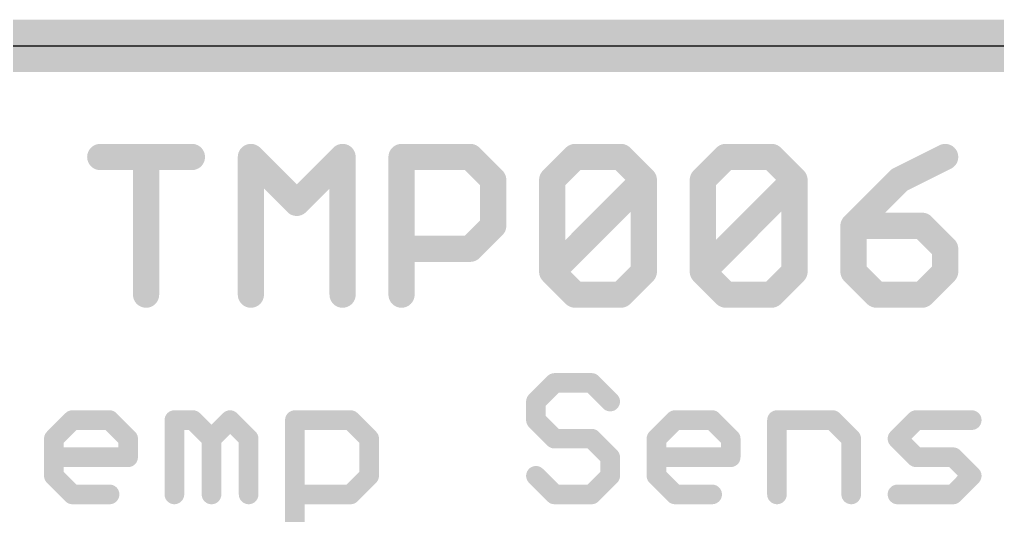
# Model space of a CAD drawing. Extents: x -3.8 to 18.8, y -5 to 15.7.
# Drawn here: x 3.54 to 11.13, y 11.85 to 15.7 of the extents above; entities that cross this region are included whole.
import ezdxf

# ---------------------------------------------------------------- set-up
doc = ezdxf.new("R2010")
doc.units = 0
for name, color, linetype in [('1', 12, 'CONTINUOUS'), ('20', 53, 'CONTINUOUS'), ('21', 253, 'CONTINUOUS')]:
    doc.layers.add(name, color=color, linetype=linetype)

msp = doc.modelspace()

# ---------------------------------------------------------------- linework, layer by layer
at = {"layer": '1', "const_width": 0.4064}
msp.add_lwpolyline([(-2.54, 15.494), (17.78, 15.494)], dxfattribs=at)
at = {"layer": '20'}
msp.add_line((0, 15.494), (15.24, 15.494), dxfattribs=at)
at = {"layer": '21'}
for points, const_width in [([(4.1656, 14.6313), (4.8774, 14.6313)], 0.2032), ([(4.5215, 13.5636), (4.5215, 14.6313)], 0.2032), ([(5.335, 13.5636), (5.335, 14.6313)], 0.2032), ([(5.335, 14.6313), (5.6909, 14.2754)], 0.2032), ([(5.6909, 14.2754), (6.0468, 14.6313)], 0.2032), ([(6.0468, 14.6313), (6.0468, 13.5636)], 0.2032), ([(6.5044, 13.5636), (6.5044, 14.6313)], 0.2032), ([(6.5044, 14.6313), (7.0383, 14.6313)], 0.2032), ([(7.0383, 14.6313), (7.2162, 14.4534)], 0.2032), ([(7.6738, 14.4534), (7.8517, 14.6313)], 0.2032), ([(7.8517, 14.6313), (8.2076, 14.6313)], 0.2032), ([(8.2076, 14.6313), (8.3856, 14.4534)], 0.2032), ([(8.8432, 14.4534), (9.0211, 14.6313)], 0.2032), ([(9.0211, 14.6313), (9.377, 14.6313)], 0.2032), ([(9.377, 14.6313), (9.555, 14.4534)], 0.2032), ([(10.7244, 14.6313), (10.3685, 14.4534)], 0.2032), ([(7.2162, 14.4534), (7.2162, 14.0975)], 0.2032), ([(7.6738, 13.7416), (7.6738, 14.4534)], 0.2032), ([(7.6738, 13.7416), (8.3856, 14.4534)], 0.2032), ([(8.3856, 14.4534), (8.3856, 13.7416)], 0.2032), ([(8.8432, 13.7416), (8.8432, 14.4534)], 0.2032), ([(8.8432, 13.7416), (9.555, 14.4534)], 0.2032), ([(9.555, 14.4534), (9.555, 13.7416)], 0.2032), ([(10.3685, 14.4534), (10.0126, 14.0975)], 0.2032), ([(7.2162, 14.0975), (7.0383, 13.9195)], 0.2032), ([(10.0126, 14.0975), (10.0126, 13.7416)], 0.2032), ([(10.5464, 14.0975), (10.0126, 14.0975)], 0.2032), ([(10.7244, 13.9195), (10.5464, 14.0975)], 0.2032), ([(7.0383, 13.9195), (6.5044, 13.9195)], 0.2032), ([(10.7244, 13.7416), (10.7244, 13.9195)], 0.2032), ([(7.8517, 13.5636), (7.6738, 13.7416)], 0.2032), ([(8.3856, 13.7416), (8.2076, 13.5636)], 0.2032), ([(9.0211, 13.5636), (8.8432, 13.7416)], 0.2032), ([(9.555, 13.7416), (9.377, 13.5636)], 0.2032), ([(10.0126, 13.7416), (10.1905, 13.5636)], 0.2032), ([(10.5464, 13.5636), (10.7244, 13.7416)], 0.2032), ([(8.2076, 13.5636), (7.8517, 13.5636)], 0.2032), ([(9.377, 13.5636), (9.0211, 13.5636)], 0.2032), ([(10.1905, 13.5636), (10.5464, 13.5636)], 0.2032), ([(7.6919, 12.8785), (7.5478, 12.7345)], 0.1524), ([(7.98, 12.8785), (7.6919, 12.8785)], 0.1524), ([(8.124, 12.7345), (7.98, 12.8785)], 0.1524), ([(7.5478, 12.7345), (7.5478, 12.5904)], 0.1524), ([(3.8057, 12.4464), (3.9498, 12.5904)], 0.1524), ([(3.9498, 12.5904), (4.2379, 12.5904)], 0.1524), ([(4.2379, 12.5904), (4.3819, 12.4464)], 0.1524), ([(4.7412, 12.0142), (4.7412, 12.5904)], 0.1524), ([(4.7412, 12.5904), (4.8853, 12.5904)], 0.1524), ([(4.8853, 12.5904), (5.0293, 12.4464)], 0.1524), ([(5.0293, 12.4464), (5.1734, 12.5904)], 0.1524), ([(5.1734, 12.5904), (5.3175, 12.4464)], 0.1524), ([(5.6768, 11.7261), (5.6768, 12.5904)], 0.1524), ([(5.6768, 12.5904), (6.1089, 12.5904)], 0.1524), ([(6.1089, 12.5904), (6.253, 12.4464)], 0.1524), ([(7.5478, 12.5904), (7.6919, 12.4464)], 0.1524), ([(8.4833, 12.4464), (8.6274, 12.5904)], 0.1524), ([(8.6274, 12.5904), (8.9155, 12.5904)], 0.1524), ([(8.9155, 12.5904), (9.0595, 12.4464)], 0.1524), ([(9.4188, 12.0142), (9.4188, 12.5904)], 0.1524), ([(9.4188, 12.5904), (9.851, 12.5904)], 0.1524), ([(9.851, 12.5904), (9.9951, 12.4464)], 0.1524), ([(10.3544, 12.4464), (10.4984, 12.5904)], 0.1524), ([(10.4984, 12.5904), (10.9306, 12.5904)], 0.1524), ([(3.8057, 12.1583), (3.8057, 12.4464)], 0.1524), ([(4.3819, 12.4464), (4.3819, 12.3023)], 0.1524), ([(5.0293, 12.4464), (5.0293, 12.0142)], 0.1524), ([(5.3175, 12.4464), (5.3175, 12.0142)], 0.1524), ([(6.253, 12.4464), (6.253, 12.1583)], 0.1524), ([(7.6919, 12.4464), (7.98, 12.4464)], 0.1524), ([(7.98, 12.4464), (8.124, 12.3023)], 0.1524), ([(8.4833, 12.1583), (8.4833, 12.4464)], 0.1524), ([(9.0595, 12.4464), (9.0595, 12.3023)], 0.1524), ([(9.9951, 12.4464), (9.9951, 12.0142)], 0.1524), ([(10.4984, 12.3023), (10.3544, 12.4464)], 0.1524), ([(4.3819, 12.3023), (3.8057, 12.3023)], 0.1524), ([(8.124, 12.3023), (8.124, 12.1583)], 0.1524), ([(9.0595, 12.3023), (8.4833, 12.3023)], 0.1524), ([(10.7865, 12.3023), (10.4984, 12.3023)], 0.1524), ([(10.9306, 12.1583), (10.7865, 12.3023)], 0.1524), ([(3.9498, 12.0142), (3.8057, 12.1583)], 0.1524), ([(6.253, 12.1583), (6.1089, 12.0142)], 0.1524), ([(7.6919, 12.0142), (7.5478, 12.1583)], 0.1524), ([(8.124, 12.1583), (7.98, 12.0142)], 0.1524), ([(8.6274, 12.0142), (8.4833, 12.1583)], 0.1524), ([(10.7865, 12.0142), (10.9306, 12.1583)], 0.1524), ([(4.2379, 12.0142), (3.9498, 12.0142)], 0.1524), ([(6.1089, 12.0142), (5.6768, 12.0142)], 0.1524), ([(7.98, 12.0142), (7.6919, 12.0142)], 0.1524), ([(8.9155, 12.0142), (8.6274, 12.0142)], 0.1524), ([(10.3544, 12.0142), (10.7865, 12.0142)], 0.1524)]:
    msp.add_lwpolyline(points, dxfattribs=dict(at, const_width=const_width))
for points, const_width in [([(4.1656, 14.6821, 1), (4.1656, 14.5805)], 0.1016), ([(4.5723, 14.6313, 1), (4.4707, 14.6313)], 0.1016), ([(4.8774, 14.5805, 1), (4.8774, 14.6821)], 0.1016), ([(5.3858, 14.6313, 1), (5.2842, 14.6313)], 0.1016), ([(5.3709, 14.6672, 1), (5.2991, 14.5954)], 0.1016), ([(6.0976, 14.6313, 1), (5.996, 14.6313)], 0.1016), ([(6.0827, 14.5954, 1), (6.0109, 14.6672)], 0.1016), ([(6.5552, 14.6313, 1), (6.4536, 14.6313)], 0.1016), ([(6.5044, 14.6821, 1), (6.5044, 14.5805)], 0.1016), ([(7.0742, 14.6672, 1), (7.0023, 14.5954)], 0.1016), ([(7.0383, 14.5805, 1), (7.0383, 14.6821)], 0.1016), ([(7.8517, 14.6821, 1), (7.8517, 14.5805)], 0.1016), ([(7.8877, 14.5954, 1), (7.8158, 14.6672)], 0.1016), ([(8.2436, 14.6672, 1), (8.1717, 14.5954)], 0.1016), ([(8.2076, 14.5805, 1), (8.2076, 14.6821)], 0.1016), ([(9.0211, 14.6821, 1), (9.0211, 14.5805)], 0.1016), ([(9.0571, 14.5954, 1), (8.9852, 14.6672)], 0.1016), ([(9.413, 14.6672, 1), (9.3411, 14.5954)], 0.1016), ([(9.377, 14.5805, 1), (9.377, 14.6821)], 0.1016), ([(10.7471, 14.5859, 1), (10.7017, 14.6767)], 0.1016), ([(7.267, 14.4534, 1), (7.1654, 14.4534)], 0.1016), ([(7.1803, 14.4174, 1), (7.2521, 14.4893)], 0.1016), ([(7.7246, 14.4534, 1), (7.623, 14.4534)], 0.1016), ([(7.6379, 14.4893, 1), (7.7097, 14.4174)], 0.1016), ([(8.4364, 14.4534, 1), (8.3348, 14.4534)], 0.1016), ([(8.4215, 14.4174, 1), (8.3497, 14.4893)], 0.1016), ([(8.3497, 14.4174, 1), (8.4215, 14.4893)], 0.1016), ([(8.894, 14.4534, 1), (8.7924, 14.4534)], 0.1016), ([(8.8073, 14.4893, 1), (8.8791, 14.4174)], 0.1016), ([(9.6058, 14.4534, 1), (9.5042, 14.4534)], 0.1016), ([(9.5909, 14.4174, 1), (9.5191, 14.4893)], 0.1016), ([(9.5191, 14.4174, 1), (9.5909, 14.4893)], 0.1016), ([(10.3458, 14.4988, 1), (10.3912, 14.4079)], 0.1016), ([(10.4044, 14.4174, 1), (10.3326, 14.4893)], 0.1016), ([(5.655, 14.3113, 1), (5.7268, 14.2395)], 0.1016), ([(5.655, 14.2395, 1), (5.7268, 14.3113)], 0.1016), ([(7.2521, 14.0615, 1), (7.1803, 14.1334)], 0.1016), ([(10.0634, 14.0975, 1), (9.9618, 14.0975)], 0.1016), ([(10.0126, 14.1483, 1), (10.0126, 14.0467)], 0.1016), ([(10.5824, 14.1334, 1), (10.5105, 14.0615)], 0.1016), ([(10.5464, 14.0467, 1), (10.5464, 14.1483)], 0.1016), ([(7.1654, 14.0975, 1), (7.267, 14.0975)], 0.1016), ([(9.9767, 14.1334, 1), (10.0485, 14.0615)], 0.1016), ([(6.5044, 13.9703, 1), (6.5044, 13.8687)], 0.1016), ([(7.0023, 13.9554, 1), (7.0742, 13.8836)], 0.1016), ([(7.0383, 13.8687, 1), (7.0383, 13.9703)], 0.1016), ([(10.7752, 13.9195, 1), (10.6736, 13.9195)], 0.1016), ([(10.6885, 13.8836, 1), (10.7603, 13.9554)], 0.1016), ([(7.7097, 13.7775, 1), (7.6379, 13.7056)], 0.1016), ([(7.6379, 13.7775, 1), (7.7097, 13.7056)], 0.1016), ([(8.4215, 13.7056, 1), (8.3497, 13.7775)], 0.1016), ([(8.8791, 13.7775, 1), (8.8073, 13.7056)], 0.1016), ([(8.8073, 13.7775, 1), (8.8791, 13.7056)], 0.1016), ([(9.5909, 13.7056, 1), (9.5191, 13.7775)], 0.1016), ([(10.0485, 13.7775, 1), (9.9767, 13.7056)], 0.1016), ([(10.7603, 13.7056, 1), (10.6885, 13.7775)], 0.1016), ([(7.623, 13.7416, 1), (7.7246, 13.7416)], 0.1016), ([(8.3348, 13.7416, 1), (8.4364, 13.7416)], 0.1016), ([(8.7924, 13.7416, 1), (8.894, 13.7416)], 0.1016), ([(9.5042, 13.7416, 1), (9.6058, 13.7416)], 0.1016), ([(9.9618, 13.7416, 1), (10.0634, 13.7416)], 0.1016), ([(10.6736, 13.7416, 1), (10.7752, 13.7416)], 0.1016), ([(7.8517, 13.6144, 1), (7.8517, 13.5128)], 0.1016), ([(8.2076, 13.5128, 1), (8.2076, 13.6144)], 0.1016), ([(9.0211, 13.6144, 1), (9.0211, 13.5128)], 0.1016), ([(9.377, 13.5128, 1), (9.377, 13.6144)], 0.1016), ([(10.1905, 13.6144, 1), (10.1905, 13.5128)], 0.1016), ([(10.5464, 13.5128, 1), (10.5464, 13.6144)], 0.1016), ([(4.4707, 13.5636, 1), (4.5723, 13.5636)], 0.1016), ([(5.2842, 13.5636, 1), (5.3858, 13.5636)], 0.1016), ([(5.996, 13.5636, 1), (6.0976, 13.5636)], 0.1016), ([(6.4536, 13.5636, 1), (6.5552, 13.5636)], 0.1016), ([(7.8158, 13.5277, 1), (7.8877, 13.5995)], 0.1016), ([(8.1717, 13.5995, 1), (8.2436, 13.5277)], 0.1016), ([(8.9852, 13.5277, 1), (9.0571, 13.5995)], 0.1016), ([(9.3411, 13.5995, 1), (9.413, 13.5277)], 0.1016), ([(10.1546, 13.5277, 1), (10.2265, 13.5995)], 0.1016), ([(10.5105, 13.5995, 1), (10.5824, 13.5277)], 0.1016), ([(7.6919, 12.9166, 1), (7.6919, 12.8404)], 0.0762), ([(7.7188, 12.8516, 1), (7.6649, 12.9055)], 0.0762), ([(8.0069, 12.9055, 1), (7.953, 12.8516)], 0.0762), ([(7.98, 12.8404, 1), (7.98, 12.9166)], 0.0762), ([(7.5859, 12.7345, 1), (7.5097, 12.7345)], 0.0762), ([(7.5209, 12.7614, 1), (7.5747, 12.7075)], 0.0762), ([(8.0971, 12.7075, 1), (8.151, 12.7614)], 0.0762), ([(3.9498, 12.6285, 1), (3.9498, 12.5523)], 0.0762), ([(3.9767, 12.5635, 1), (3.9228, 12.6174)], 0.0762), ([(4.2648, 12.6174, 1), (4.2109, 12.5635)], 0.0762), ([(4.2379, 12.5523, 1), (4.2379, 12.6285)], 0.0762), ([(4.7793, 12.5904, 1), (4.7031, 12.5904)], 0.0762), ([(4.7412, 12.6285, 1), (4.7412, 12.5523)], 0.0762), ([(4.9122, 12.6174, 1), (4.8584, 12.5635)], 0.0762), ([(4.8853, 12.5523, 1), (4.8853, 12.6285)], 0.0762), ([(5.2003, 12.6174, 1), (5.1465, 12.5635)], 0.0762), ([(5.2003, 12.5635, 1), (5.1465, 12.6174)], 0.0762), ([(5.7149, 12.5904, 1), (5.6387, 12.5904)], 0.0762), ([(5.6768, 12.6285, 1), (5.6768, 12.5523)], 0.0762), ([(6.1359, 12.6174, 1), (6.082, 12.5635)], 0.0762), ([(6.1089, 12.5523, 1), (6.1089, 12.6285)], 0.0762), ([(7.5747, 12.6174, 1), (7.5209, 12.5635)], 0.0762), ([(7.5097, 12.5904, 1), (7.5859, 12.5904)], 0.0762), ([(8.6274, 12.6285, 1), (8.6274, 12.5523)], 0.0762), ([(8.6543, 12.5635, 1), (8.6004, 12.6174)], 0.0762), ([(8.9424, 12.6174, 1), (8.8885, 12.5635)], 0.0762), ([(8.9155, 12.5523, 1), (8.9155, 12.6285)], 0.0762), ([(9.4569, 12.5904, 1), (9.3807, 12.5904)], 0.0762), ([(9.4188, 12.6285, 1), (9.4188, 12.5523)], 0.0762), ([(9.8779, 12.6174, 1), (9.8241, 12.5635)], 0.0762), ([(9.851, 12.5523, 1), (9.851, 12.6285)], 0.0762), ([(10.4984, 12.6285, 1), (10.4984, 12.5523)], 0.0762), ([(10.5253, 12.5635, 1), (10.4715, 12.6174)], 0.0762), ([(10.9306, 12.5523, 1), (10.9306, 12.6285)], 0.0762), ([(3.8438, 12.4464, 1), (3.7676, 12.4464)], 0.0762), ([(3.7788, 12.4733, 1), (3.8327, 12.4194)], 0.0762), ([(4.42, 12.4464, 1), (4.3438, 12.4464)], 0.0762), ([(4.355, 12.4194, 1), (4.4089, 12.4733)], 0.0762), ([(5.0675, 12.4464, 1), (4.9912, 12.4464)], 0.0762), ([(5.0024, 12.4733, 1), (5.0563, 12.4194)], 0.0762), ([(5.0024, 12.4194, 1), (5.0563, 12.4733)], 0.0762), ([(5.3556, 12.4464, 1), (5.2794, 12.4464)], 0.0762), ([(5.2905, 12.4194, 1), (5.3444, 12.4733)], 0.0762), ([(6.2911, 12.4464, 1), (6.2149, 12.4464)], 0.0762), ([(6.226, 12.4194, 1), (6.2799, 12.4733)], 0.0762), ([(7.6919, 12.4845, 1), (7.6919, 12.4083)], 0.0762), ([(7.6649, 12.4194, 1), (7.7188, 12.4733)], 0.0762), ([(8.0069, 12.4733, 1), (7.953, 12.4194)], 0.0762), ([(7.98, 12.4083, 1), (7.98, 12.4845)], 0.0762), ([(8.5214, 12.4464, 1), (8.4452, 12.4464)], 0.0762), ([(8.4564, 12.4733, 1), (8.5103, 12.4194)], 0.0762), ([(9.0976, 12.4464, 1), (9.0214, 12.4464)], 0.0762), ([(9.0326, 12.4194, 1), (9.0865, 12.4733)], 0.0762), ([(10.0332, 12.4464, 1), (9.957, 12.4464)], 0.0762), ([(9.9681, 12.4194, 1), (10.022, 12.4733)], 0.0762), ([(10.3813, 12.4733, 1), (10.3274, 12.4194)], 0.0762), ([(10.3274, 12.4733, 1), (10.3813, 12.4194)], 0.0762), ([(3.8057, 12.3404, 1), (3.8057, 12.2642)], 0.0762), ([(4.3819, 12.2642, 1), (4.3819, 12.3404)], 0.0762), ([(8.1621, 12.3023, 1), (8.0859, 12.3023)], 0.0762), ([(8.4833, 12.3404, 1), (8.4833, 12.2642)], 0.0762), ([(9.0595, 12.2642, 1), (9.0595, 12.3404)], 0.0762), ([(10.4984, 12.3404, 1), (10.4984, 12.2642)], 0.0762), ([(10.8135, 12.3293, 1), (10.7596, 12.2754)], 0.0762), ([(10.7865, 12.2642, 1), (10.7865, 12.3404)], 0.0762), ([(4.3438, 12.3023, 1), (4.42, 12.3023)], 0.0762), ([(8.0971, 12.2754, 1), (8.151, 12.3293)], 0.0762), ([(9.0214, 12.3023, 1), (9.0976, 12.3023)], 0.0762), ([(10.4715, 12.2754, 1), (10.5253, 12.3293)], 0.0762), ([(3.8327, 12.1852, 1), (3.7788, 12.1313)], 0.0762), ([(6.2799, 12.1313, 1), (6.226, 12.1852)], 0.0762), ([(7.5747, 12.1852, 1), (7.5209, 12.1313)], 0.0762), ([(8.151, 12.1313, 1), (8.0971, 12.1852)], 0.0762), ([(8.5103, 12.1852, 1), (8.4564, 12.1313)], 0.0762), ([(10.9575, 12.1313, 1), (10.9036, 12.1852)], 0.0762), ([(10.9036, 12.1313, 1), (10.9575, 12.1852)], 0.0762), ([(3.7676, 12.1583, 1), (3.8438, 12.1583)], 0.0762), ([(6.2149, 12.1583, 1), (6.2911, 12.1583)], 0.0762), ([(8.0859, 12.1583, 1), (8.1621, 12.1583)], 0.0762), ([(8.4452, 12.1583, 1), (8.5214, 12.1583)], 0.0762), ([(3.9498, 12.0523, 1), (3.9498, 11.9761)], 0.0762), ([(3.9228, 11.9873, 1), (3.9767, 12.0411)], 0.0762), ([(4.2379, 11.9761, 1), (4.2379, 12.0523)], 0.0762), ([(5.6768, 12.0523, 1), (5.6768, 11.9761)], 0.0762), ([(6.082, 12.0411, 1), (6.1359, 11.9873)], 0.0762), ([(6.1089, 11.9761, 1), (6.1089, 12.0523)], 0.0762), ([(7.6919, 12.0523, 1), (7.6919, 11.9761)], 0.0762), ([(7.6649, 11.9873, 1), (7.7188, 12.0411)], 0.0762), ([(7.953, 12.0411, 1), (8.0069, 11.9873)], 0.0762), ([(7.98, 11.9761, 1), (7.98, 12.0523)], 0.0762), ([(8.6274, 12.0523, 1), (8.6274, 11.9761)], 0.0762), ([(8.6004, 11.9873, 1), (8.6543, 12.0411)], 0.0762), ([(8.9155, 11.9761, 1), (8.9155, 12.0523)], 0.0762), ([(10.3544, 12.0523, 1), (10.3544, 11.9761)], 0.0762), ([(10.7596, 12.0411, 1), (10.8135, 11.9873)], 0.0762), ([(10.7865, 11.9761, 1), (10.7865, 12.0523)], 0.0762), ([(4.7031, 12.0142, 1), (4.7793, 12.0142)], 0.0762), ([(4.9912, 12.0142, 1), (5.0675, 12.0142)], 0.0762), ([(5.2794, 12.0142, 1), (5.3556, 12.0142)], 0.0762), ([(9.3807, 12.0142, 1), (9.4569, 12.0142)], 0.0762), ([(9.957, 12.0142, 1), (10.0332, 12.0142)], 0.0762)]:
    msp.add_lwpolyline(points, format="xyb", dxfattribs=dict(at, const_width=const_width))

doc.saveas('drawing.dxf')
